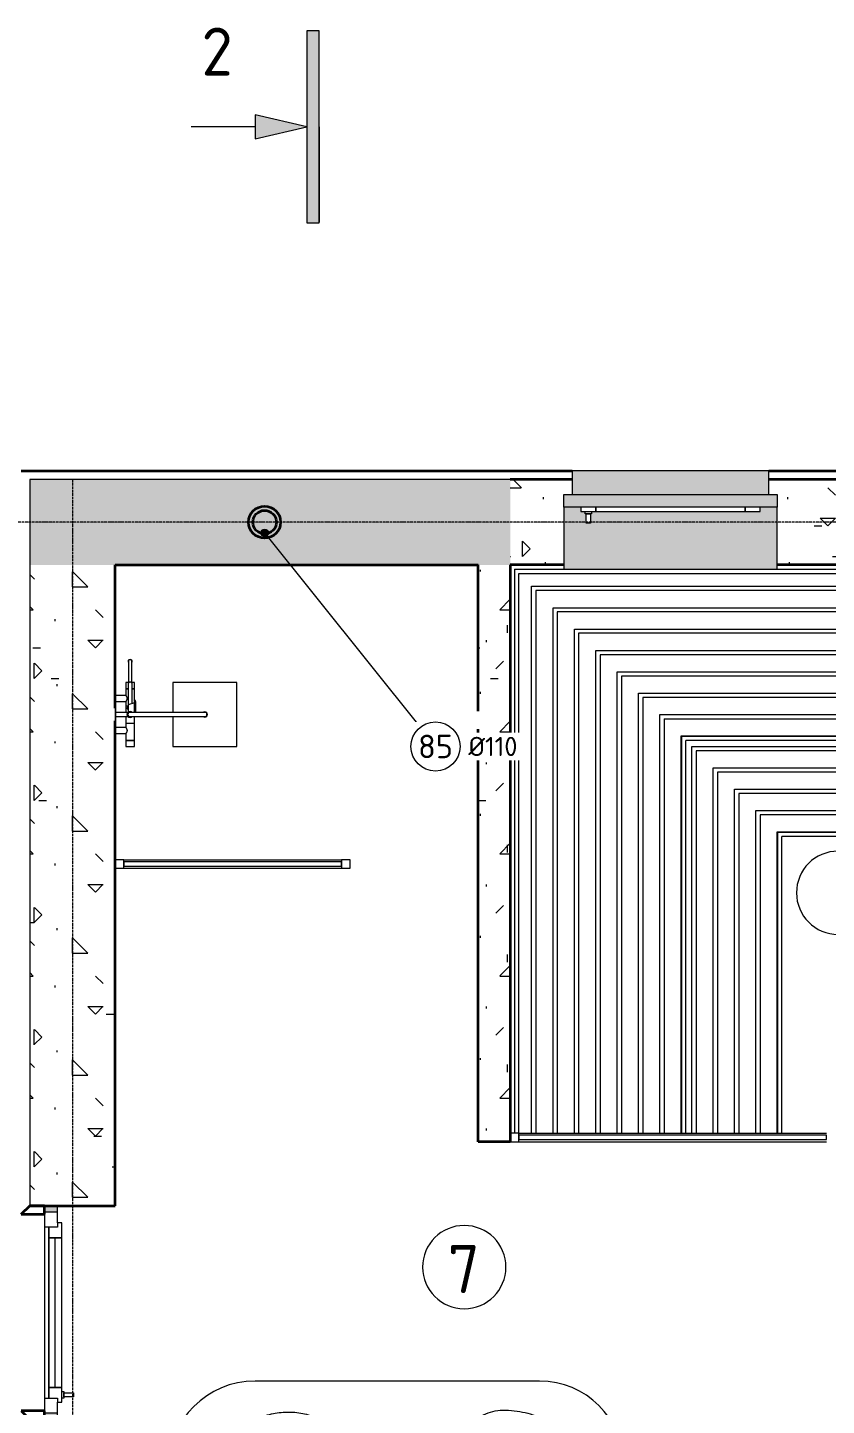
# Model space of a CAD drawing. Header units: millimetres. Extents: x -5016 to 63303, y -6019 to 98943.
# Drawn here: x -210 to 3530, y 82465 to 88916 of the extents above; entities that cross this region are included whole.
import ezdxf
from ezdxf.enums import TextEntityAlignment as Align

# ---------------------------------------------------------------- set-up
doc = ezdxf.new("R2010")
doc.units = ezdxf.units.MM
doc.linetypes.add('Осевая 12-2-2', pattern=[16, 12, -2, 0, -2])
for name, color, linetype, lineweight in [('A-AREA-IDEN', 8, 'Continuous', 13), ('A-GENM', 9, 'Continuous', 13), ('A-GLAZ', 8, 'Continuous', 13), ('A-GLAZ-CURT', 8, 'Continuous', 13), ('A-GLAZ-CWMG', 8, 'Continuous', 13), ('A-WALL', 8, 'Continuous', 13), ('A-WALL-PATT', 8, 'Continuous', 13), ('G-ANNO-SYMB', 8, 'Continuous', 13), ('P-SANR-FIXT', 9, 'Continuous', 13), ('S-GRID', 8, 'Continuous', 13), ('АР_подложка', 8, 'Continuous', 13), ('ТЗ_АР', 5, 'Continuous', 35), ('ТЗ_АР_марки', 7, 'Continuous', 18)]:
    doc.layers.add(name, color=color, linetype=linetype, lineweight=lineweight)
doc.styles.add('GOST', font='isocpeur.ttf', dxfattribs={"width": 0.9})
doc.styles.add('GOST Common', font='GOST_Common.ttf', dxfattribs={"height": 300})
pattern_1 = [(0, (0, 0), (571.5, 571.5), [71.437, -500.062]), (90, (0, 0), (-571.5, 571.5), [71.437, -500.062]), (135, (71.44, 0), (-571.501, 0), [101.028, -707.195]), (0, (71.44, 321.47), (571.5, 571.5), [71.437, -500.062]), (45, (107.16, 285.75), (0, 571.501), [50.514, -757.709]), (135, (107.16, 285.75), (-571.501, 0), [50.514, -757.709]), (0, (285.75, 464.34), (571.5, 571.5), [101.028, -470.472]), (45, (285.75, 464.34), (0, 571.501), [71.437, -736.786]), (135, (386.78, 464.34), (-571.501, 0), [71.437, -736.786]), (90, (392.9, 142.9), (-571.5, 571.5), [71.437, -500.062]), (45, (392.9, 142.88), (0, 571.501), [50.514, -757.709]), (135, (428.62, 178.6), (-571.501, 0), [50.514, -757.709]), (0, (71.44, 142.9), (571.5, 571.5), [35.719, -478.631]), (0, (500.06, 285.75), (571.5, 571.5), [35.719, -478.631]), (90, (321.47, 357.2), (-571.5, 571.5), [35.719, -478.631]), (135, (392.9, 35.7), (-571.501, 0), [50.514, -757.709]), (135, (142.88, 428.62), (-571.501, 0), [50.514, -757.709]), (45, (267.9, 187.52), (0, 571.501), [50.514, -757.709]), (90, (196.45, 71.44), (-571.5, 571.5), [8.93, -562.57]), (90, (223.24, 312.54), (-571.5, 571.5), [8.93, -562.57]), (90, (491.13, 410.77), (-571.5, 571.5), [8.93, -562.57]), (90, (500.06, 107.16), (-571.5, 571.5), [8.93, -562.57])]

# ---------------------------------------------------------------- blocks, each defined once
blk = doc.blocks.new('Прямоугольный импост - Прямоугольный импост чёрный-2615209-Планировочное решение')
at = {"layer": 'A-GLAZ-CWMG', "lineweight": 20}
for p, q in [((-40, 20), (0, 20)), ((-40, -20), (-40, 20)), ((0, 20), (0, -20)), ((0, -20), (-40, -20))]:
    blk.add_line(p, q, dxfattribs=at)
blk = doc.blocks.new('Системная панель - С остеклением-2654727-Планировочное решение')
at = {"layer": 'A-GLAZ-CURT'}
for p, q in [((510, 10), (-510, 10)), ((-510, 10), (-510, -10)), ((510, -10), (510, 10)), ((-510, -10), (510, -10))]:
    blk.add_line(p, q, dxfattribs=at)
blk = doc.blocks.new('Прямоугольный импост - Прямоугольный импост чёрный-2654726-Планировочное решение')
at = {"layer": 'A-GLAZ-CWMG'}
for p, q in [((2408.2, 9692.6), (3428.2, 9692.6)), ((2408.2, 9652.6), (3428.2, 9652.6))]:
    blk.add_line(p, q, dxfattribs=at)
blk = doc.blocks.new('Прямоугольный импост - Прямоугольный импост чёрный-2615211-Планировочное решение')
at = {"layer": 'A-GLAZ-CWMG', "lineweight": 20}
for p, q in [((0, 20), (-40, 20)), ((-40, 20), (-40, -20)), ((0, -20), (0, 20)), ((-40, -20), (0, -20))]:
    blk.add_line(p, q, dxfattribs=at)
blk = doc.blocks.new('Обобщенные модели 1 - Обобщенные модели 1-2611930-Планировочное решение')
at = {"layer": 'A-GENM'}
for p, q in [((4238.2, 11052.6), (4468.2, 11052.6)), ((4238.2, 11052.6), (4238.2, 8412.6)), ((4258.2, 11032.6), (7368.2, 11032.6)), ((4258.2, 8412.6), (4258.2, 11032.6)), ((5468.2, 11052.6), (7368.2, 11052.6)), ((4318.2, 10972.6), (7368.2, 10972.6)), ((4318.2, 8412.6), (4318.2, 10972.6)), ((7368.2, 10952.6), (4338.2, 10952.6)), ((4338.2, 10952.6), (4338.2, 8412.6)), ((4418.2, 10872.6), (7368.2, 10872.6)), ((4418.2, 8412.6), (4418.2, 10872.6)), ((7368.2, 10852.6), (4438.2, 10852.6)), ((4438.2, 10852.6), (4438.2, 8412.6)), ((4518.2, 10772.6), (7368.2, 10772.6)), ((4518.2, 8412.6), (4518.2, 10772.6)), ((7368.2, 10752.6), (4538.2, 10752.6)), ((4538.2, 10752.6), (4538.2, 8412.6)), ((4618.2, 10672.6), (7368.2, 10672.6)), ((4618.2, 8412.6), (4618.2, 10672.6)), ((7368.2, 10652.6), (4638.2, 10652.6)), ((4638.2, 10652.6), (4638.2, 8412.6)), ((4718.2, 10572.6), (7368.2, 10572.6)), ((4718.2, 8412.6), (4718.2, 10572.6)), ((7368.2, 10552.6), (4738.2, 10552.6)), ((4738.2, 10552.6), (4738.2, 8412.6)), ((4818.2, 10472.6), (7368.2, 10472.6)), ((4818.2, 8412.6), (4818.2, 10472.6)), ((7368.2, 10452.6), (4838.2, 10452.6)), ((4838.2, 10452.6), (4838.2, 8412.6)), ((4918.2, 10372.6), (7368.2, 10372.6)), ((4918.2, 8412.6), (4918.2, 10372.6)), ((4938.2, 10352.6), (7368.2, 10352.6)), ((4938.2, 10352.6), (4938.2, 8412.6)), ((5018.2, 10272.6), (7368.2, 10272.6)), ((5018.2, 8412.6), (5018.2, 10272.6)), ((5019.4, 10271.5), (7368.2, 10271.5)), ((5019.4, 10271.5), (5019.4, 8412.6)), ((7368.2, 10251.5), (5039.4, 10251.5)), ((5039.4, 8412.6), (5039.4, 10251.5)), ((5068.2, 10222.6), (7368.2, 10222.6)), ((5068.2, 8412.6), (5068.2, 10222.6)), ((7368.2, 10202.6), (5088.2, 10202.6)), ((5088.2, 10202.6), (5088.2, 8412.6)), ((5168.2, 10122.6), (7368.2, 10122.6)), ((5168.2, 8412.6), (5168.2, 10122.6)), ((7368.2, 10102.6), (5188.2, 10102.6)), ((5188.2, 10102.6), (5188.2, 8412.6)), ((5268.2, 10022.6), (7368.2, 10022.6)), ((5268.2, 8412.6), (5268.2, 10022.6)), ((7368.2, 10002.6), (5288.2, 10002.6)), ((5288.2, 10002.6), (5288.2, 8412.6)), ((5368.2, 9922.6), (7368.2, 9922.6)), ((5368.2, 8412.6), (5368.2, 9922.6)), ((7368.2, 9902.6), (5388.2, 9902.6)), ((5388.2, 9902.6), (5388.2, 8412.6)), ((5468.2, 9822.6), (7368.2, 9822.6)), ((5468.2, 8412.6), (5468.2, 9822.6)), ((5469.4, 9821.5), (7368.2, 9821.5)), ((5469.4, 9821.5), (5469.4, 8412.6)), ((7368.2, 9801.5), (5489.4, 9801.5)), ((5489.4, 8412.6), (5489.4, 9801.5)), ((4258.2, 8412.6), (4318.2, 8412.6)), ((4338.2, 8412.6), (4418.2, 8412.6)), ((4438.2, 8412.6), (4518.2, 8412.6)), ((4538.2, 8412.6), (4618.2, 8412.6)), ((4638.2, 8412.6), (4718.2, 8412.6)), ((4738.2, 8412.6), (4818.2, 8412.6)), ((4838.2, 8412.6), (4918.2, 8412.6)), ((4938.2, 8412.6), (5018.2, 8412.6)), ((5018.2, 8412.6), (5019.4, 8412.6)), ((5019.4, 8412.6), (5039.4, 8412.6)), ((5039.4, 8412.6), (5068.2, 8412.6)), ((5088.2, 8412.6), (5168.2, 8412.6)), ((5188.2, 8412.6), (5268.2, 8412.6)), ((5288.2, 8412.6), (5368.2, 8412.6)), ((5388.2, 8412.6), (5468.2, 8412.6)), ((5469.4, 8412.6), (5489.4, 8412.6))]:
    blk.add_line(p, q, dxfattribs=at)
blk = doc.blocks.new('Прямоугольный импост - Прямоугольный импост чёрный-2616538-Планировочное решение')
at = {"layer": 'A-GLAZ-CWMG', "lineweight": 20}
for p, q in [((-40, 20), (0, 20)), ((-40, -20), (-40, 20)), ((0, 20), (0, -20)), ((0, -20), (-40, -20))]:
    blk.add_line(p, q, dxfattribs=at)
blk = doc.blocks.new('Системная панель - С остеклением-2842997-Планировочное решение')
at = {"layer": 'A-GLAZ-CURT'}
for p, q in [((720, 10), (-720, 10)), ((-720, 10), (-720, -10)), ((720, -10), (720, 10)), ((-720, -10), (720, -10))]:
    blk.add_line(p, q, dxfattribs=at)
blk = doc.blocks.new('Прямоугольный импост - Прямоугольный импост чёрный-2616275-Планировочное решение')
at = {"layer": 'A-GLAZ-CWMG'}
for p, q in [((4318.2, 8412.6), (4338.2, 8412.6)), ((4418.2, 8412.6), (4438.2, 8412.6)), ((4518.2, 8412.6), (4538.2, 8412.6)), ((4618.2, 8412.6), (4638.2, 8412.6)), ((4718.2, 8412.6), (4738.2, 8412.6)), ((4818.2, 8412.6), (4838.2, 8412.6)), ((4918.2, 8412.6), (4938.2, 8412.6)), ((5068.2, 8412.6), (5088.2, 8412.6)), ((5168.2, 8412.6), (5188.2, 8412.6)), ((5268.2, 8412.6), (5288.2, 8412.6)), ((5368.2, 8412.6), (5388.2, 8412.6)), ((5468.2, 8412.6), (5469.4, 8412.6)), ((5489.4, 8412.6), (5698.2, 8412.6)), ((4258.2, 8372.6), (5698.2, 8372.6))]:
    blk.add_line(p, q, dxfattribs=at)
blk = doc.blocks.new('INT 04 Душевая система наружного монтажа - INT 04 Душевая система наружного монтажа-1924566-Планировочное решение')
at = {"layer": 'P-SANR-FIXT'}
for p, q in [((30, 0), (-30, 0)), ((-122, -50), (-150, -50)), ((-150, -50), (-150, -70)), ((-122, -50), (-122, -70)), ((-120, -52), (-122, -52)), ((-89, -50), (-120, -50)), ((-120, -50), (-120, -70)), ((-105, 0), (-105, -4)), ((-105, -4), (-45, -4)), ((-89, -4), (-89, -50)), ((-61, -50), (-61, -4)), ((-40, -50), (-61, -50)), ((-45, -4), (-45, 0)), ((-9.9, -50), (-40, -50)), ((-40, -50), (-40, -70)), ((-30, 0), (-30, -4)), ((-30, -4), (30, -4)), ((-10, -4), (-10, -60.2)), ((40, -50), (9.9, -50)), ((10, -60.2), (10, -4)), ((15, -61.2), (13.3, -66)), ((45, -61.2), (15, -61.2)), ((30, -4), (30, 0)), ((36.6, -60), (40, -60)), ((40, -60), (36.6, -60)), ((61, -50), (40, -50)), ((40, -50), (40, -60)), ((40, -58.9), (40, -60)), ((45, 0), (45, -4)), ((45, -4), (105, -4)), ((55, -90), (45, -61.2)), ((61, -4), (61, -50)), ((89, -50), (89, -4)), ((120, -50), (89, -50)), ((105, -4), (105, 0)), ((120, -50), (120, -61.6)), ((122, -52), (120, -52)), ((150, -50), (122, -50)), ((122, -50), (122, -61.6)), ((150, -61.4), (150, -50)), ((-150, -70), (-150, -90)), ((-150, -90), (-122, -90)), ((-122, -70), (-122, -90)), ((-122, -88), (-120, -88)), ((-120, -70), (-120, -90)), ((-120, -90), (-40, -90)), ((-40, -70), (-40, -90)), ((-40, -90), (-9, -90)), ((61, -96), (9.3, -96)), ((9.5, -90), (61, -90)), ((65, -90), (61, -90)), ((61, -96), (65, -96)), ((65, -90), (64.5, -90)), ((64.5, -90), (120, -90)), ((64.5, -96), (65, -96)), ((65, -96), (65, -90)), ((120, -78.4), (120, -90)), ((120, -88), (122, -88)), ((122, -78.4), (122, -90)), ((122, -90), (150, -90)), ((150, -90), (150, -78.6)), ((-10, -130), (-10, -360)), ((10, -360), (10, -130)), ((-9.9, -270), (-150, -270)), ((-150, -270), (-150, -570)), ((150, -270), (10, -270)), ((150, -570), (150, -270)), ((-150, -570), (150, -570))]:
    blk.add_line(p, q, dxfattribs=at)
at = {"layer": 'P-SANR-FIXT', "flags": 128}
for points in [[(45.3, -62), (47.3, -62), (50.9, -62), (54.8, -62), (59, -62), (63.5, -62), (68.3, -62), (73.3, -62), (78.7, -62), (84.4, -62), (90.3, -62), (96.4, -62), (102.8, -62), (109.5, -62), (116.3, -62), (123.4, -62), (130.7, -62), (138.1, -62), (145.8, -62), (147, -62)], [(250, -62), (249.8, -62), (249.3, -62), (248.4, -62), (247.2, -62), (245.6, -62), (243.7, -62), (241.4, -62), (238.8, -62), (235.9, -62), (232.7, -62), (229.1, -62), (225.2, -62), (220.9, -62), (216.4, -62), (211.6, -62), (206.5, -62), (201.1, -62), (195.5, -62), (189.5, -62), (183.3, -62), (176.9, -62), (170.3, -62), (163.4, -62), (156.3, -62), (149, -62), (147, -62)], [(245.7, -62), (246.9, -62), (247.9, -62), (248.7, -62), (249.4, -62), (249.8, -62), (250, -62), (250, -62)], [(250, -62), (250.3, -62), (250.6, -62), (251, -62.1), (251.3, -62.1), (251.6, -62.2), (251.9, -62.2), (252.2, -62.3), (252.5, -62.4), (252.8, -62.5), (253.1, -62.6), (253.4, -62.8), (253.7, -62.9), (254, -63.1), (254.2, -63.2), (254.5, -63.4), (254.8, -63.6), (255, -63.8), (255.3, -64), (255.5, -64.2), (255.7, -64.4), (256, -64.7), (256.2, -64.9), (256.4, -65.2), (256.6, -65.4), (256.7, -65.7), (256.9, -66), (257.1, -66.2), (257.2, -66.5), (257.3, -66.8), (257.5, -67.1), (257.6, -67.4), (257.7, -67.7), (257.7, -68), (257.8, -68.3), (257.9, -68.6), (257.9, -69), (258, -69.3), (258, -69.6), (258, -69.9), (258, -70.2), (258, -70.6), (258, -70.9), (257.9, -71.2), (257.9, -71.5), (257.8, -71.8), (257.7, -72.1), (257.6, -72.4), (257.5, -72.7), (257.4, -73), (257.3, -73.3), (257.1, -73.6), (257, -73.9), (256.8, -74.2), (256.7, -74.4), (256.5, -74.7), (256.3, -75), (256.1, -75.2), (255.9, -75.4), (255.6, -75.7), (255.4, -75.9), (255.2, -76.1), (254.9, -76.3), (254.7, -76.5), (254.4, -76.7), (254.1, -76.9), (253.8, -77), (253.6, -77.2), (253.3, -77.3), (253, -77.4), (252.7, -77.5), (252.4, -77.6), (252.1, -77.7), (251.8, -77.8), (251.4, -77.9), (251.1, -77.9), (250.8, -78), (250.5, -78), (250.2, -78), (250, -78)], [(-10, -70), (-10, -70), (-10, -70.2), (-10, -70.4), (-10, -70.8), (-10, -71.2), (-10, -71.7), (-10, -72.3), (-10, -73), (-10, -73.8), (-10, -74.7), (-10, -75.7), (-10, -76.8), (-10, -77.9), (-10, -79.2), (-10, -80.5), (-10, -81.9), (-10, -83.3), (-10, -84.9), (-10, -86.5), (-10, -88.2), (-10, -90), (-10, -91.8), (-10, -93.7), (-10, -95.6), (-10, -97.6), (-10, -99.6), (-10, -101.7), (-10, -103.9), (-10, -106), (-10, -108.3), (-10, -110.5), (-10, -112.8), (-10, -115.1), (-10, -117.4), (-10, -119.8), (-10, -122.2), (-10, -124.6), (-10, -127), (-10, -129.4), (-10, -130)], [(10, -130), (10, -127.6), (10, -125.2), (10, -122.8), (10, -120.4), (10, -118.1), (10, -115.7), (10, -113.4), (10, -111.1), (10, -108.9), (10, -106.6), (10, -104.4), (10, -102.3), (10, -100.2), (10, -98.1), (10, -96.1), (10, -94.2), (10, -92.3), (10, -90.4), (10, -88.7), (10, -87), (10, -85.3), (10, -83.8), (10, -82.3), (10, -80.8), (10, -79.5), (10, -78.3), (10, -77.1), (10, -76), (10, -75), (10, -74.1), (10, -73.3), (10, -72.5), (10, -71.9), (10, -71.3), (10, -70.9), (10, -70.5), (10, -70.2), (10, -70.1), (10, -70), (10, -70)], [(147, -78), (139.3, -78), (131.8, -78), (124.5, -78), (117.4, -78), (110.5, -78), (103.8, -78), (97.4, -78), (91.2, -78), (85.3, -78), (79.6, -78), (74.2, -78), (69, -78), (64.2, -78), (59.6, -78), (55.4, -78), (51.4, -78)], [(147, -78), (154.3, -78), (161.5, -78), (168.4, -78), (175.2, -78), (181.6, -78), (187.9, -78), (193.9, -78), (199.6, -78), (205.1, -78), (210.3, -78), (215.2, -78), (219.8, -78), (224.1, -78), (228.1, -78), (231.7, -78), (235.1, -78), (238.1, -78), (240.8, -78), (243.1, -78), (245.1, -78), (246.8, -78), (248.1, -78), (249.1, -78), (249.7, -78), (250, -78), (250, -78)], [(250, -78), (249.9, -78), (249.6, -78), (249.1, -78), (248.4, -78), (247.5, -78), (246.4, -78), (245.5, -78)], [(-10, -360), (-10, -362.4), (-10, -364.8), (-10, -367.2), (-10, -369.6), (-10, -371.9), (-10, -374.3), (-10, -376.6), (-10, -378.9), (-10, -381.1), (-10, -383.4), (-10, -385.6), (-10, -387.7), (-10, -389.8), (-10, -391.9), (-10, -393.9), (-10, -395.8), (-10, -397.7), (-10, -399.6), (-10, -401.3), (-10, -403), (-10, -404.7), (-10, -406.2), (-10, -407.7), (-10, -409.2), (-10, -410.5), (-10, -411.7), (-10, -412.9), (-10, -414), (-10, -415), (-10, -415.9), (-10, -416.7), (-10, -417.5), (-10, -418.1), (-10, -418.7), (-10, -419.1), (-10, -419.5), (-10, -419.8), (-10, -419.9), (-10, -420), (-10, -420)], [(10, -420), (10, -420), (10, -419.8), (10, -419.6), (10, -419.2), (10, -418.8), (10, -418.3), (10, -417.7), (10, -417), (10, -416.2), (10, -415.3), (10, -414.3), (10, -413.2), (10, -412.1), (10, -410.8), (10, -409.5), (10, -408.1), (10, -406.7), (10, -405.1), (10, -403.5), (10, -401.8), (10, -400), (10, -398.2), (10, -396.3), (10, -394.4), (10, -392.4), (10, -390.4), (10, -388.3), (10, -386.1), (10, -384), (10, -381.7), (10, -379.5), (10, -377.2), (10, -374.9), (10, -372.6), (10, -370.2), (10, -367.8), (10, -365.4), (10, -363), (10, -360.6), (10, -360)]]:
    blk.add_lwpolyline(points, dxfattribs=at)
at = {"layer": 'P-SANR-FIXT'}
for centre, radius, start, end in [((0, -70), 14, 360, 180), ((0, -70), 10, 0, 180), ((0, -70), 10, 135, 150), ((30, -70), 12, 90, 132.4754), ((30, -70), 12, 47.5246, 90), ((250, -70), 8, 270, 90), ((0, -70), 14, 180, 227.75055), ((0, -70), 10, 345, 30), ((0, -70), 14, 315, 360), ((0, -420), 12, 153.227, 270), ((0, -420), 10, 180, 360), ((0, -420), 10, 210, 225), ((0, -420), 12, 270, 28.78504), ((0, -420), 10, 315, 345)]:
    blk.add_arc(centre, radius, start, end, dxfattribs=at)
for points, knots in [([(-61, -50), (-61, -50), (-61.2, -50.1), (-61.8, -50.6), (-62.9, -51.3), (-64.3, -52.2), (-65.7, -53), (-66.9, -53.6), (-67.8, -54), (-68.5, -54.3), (-69.2, -54.6), (-70.5, -55), (-71.9, -55.4), (-73.1, -55.6), (-73.9, -55.7), (-75, -55.7), (-76.3, -55.7), (-77.5, -55.5), (-78.7, -55.3), (-79.9, -54.9), (-80.8, -54.6), (-81.5, -54.3), (-82.2, -54), (-83.1, -53.6), (-84.3, -53), (-85.7, -52.2), (-87.1, -51.3), (-88.2, -50.6), (-88.8, -50.1), (-89, -50), (-89, -50)], [0, 0, 0, 0, 0.055556, 0.111111, 0.166667, 0.222222, 0.277778, 0.305556, 0.333333, 0.347222, 0.361111, 0.388889, 0.444444, 0.458333, 0.472222, 0.5, 0.527778, 0.555556, 0.583333, 0.611111, 0.638889, 0.652778, 0.666667, 0.694444, 0.722222, 0.777778, 0.833333, 0.888889, 0.944444, 1, 1, 1, 1]), ([(-9.4, -59.6), (-9.3, -59.6), (-9.2, -59.5), (-9, -59.3), (-8.6, -59), (-8.3, -58.7), (-8, -58.5), (-7.8, -58.4), (-7.7, -58.3), (-7.7, -58.3)], [0.1111111, 0.1111111, 0.1111111, 0.1111111, 0.125, 0.1388889, 0.1666667, 0.1944444, 0.2083333, 0.2152778, 0.2222222, 0.2222222, 0.2222222, 0.2222222]), ([(-6.5, -57.6), (-6.3, -57.5), (-5.9, -57.3), (-5.5, -57.1), (-5.2, -57), (-5.1, -57)], [0.27777778, 0.27777778, 0.27777778, 0.27777778, 0.30555556, 0.31944444, 0.33333333, 0.33333333, 0.33333333, 0.33333333]), ([(-2.7, -56.3), (-2.4, -56.2), (-1.8, -56.1), (-1.2, -56.1), (-0.9, -56)], [0.41666667, 0.41666667, 0.41666667, 0.41666667, 0.44444444, 0.47265344, 0.47265344, 0.47265344, 0.47265344]), ([(5.1, -57), (5.3, -57), (5.6, -57.2), (6.1, -57.4), (6.4, -57.5), (6.4, -57.6)], [0.66666667, 0.66666667, 0.66666667, 0.66666667, 0.6875, 0.70833333, 0.72054664, 0.72054664, 0.72054664, 0.72054664]), ([(7.6, -58.3), (7.7, -58.3), (7.8, -58.3), (8.1, -58.6), (8.7, -59), (9.1, -59.4), (9.3, -59.5), (9.3, -59.6)], [0.7760417, 0.7760417, 0.7760417, 0.7760417, 0.78125, 0.7916667, 0.8333333, 0.875, 0.8854167, 0.8854167, 0.8854167, 0.8854167]), ([(24.3, -59.4), (24.4, -59.4), (24.7, -59.2), (25.4, -58.9), (26.5, -58.5), (27.9, -58.1), (29.2, -58), (29.8, -58)], [0.5017695, 0.5017695, 0.5017695, 0.5017695, 0.5138889, 0.5486111, 0.5833333, 0.6527778, 0.7222222, 0.7222222, 0.7222222, 0.7222222]), ([(31.2, -58.1), (31.4, -58.1), (31.7, -58.1), (32.1, -58.2), (32.3, -58.2)], [0.77777778, 0.77777778, 0.77777778, 0.77777778, 0.79166667, 0.81774592, 0.81774592, 0.81774592, 0.81774592]), ([(33.1, -58.4), (33.2, -58.4), (34.5, -58.8), (35.6, -59.3), (36.6, -60)], [0.8495305, 0.8495305, 0.8495305, 0.8495305, 0.8611111, 1, 1, 1, 1]), ([(89, -50), (89, -50), (88.8, -50.1), (88.2, -50.6), (87.1, -51.3), (85.7, -52.2), (84.3, -53), (83.1, -53.6), (82.2, -54), (81.5, -54.3), (80.8, -54.6), (79.5, -55), (78.1, -55.4), (76.9, -55.6), (76.1, -55.7), (75, -55.7), (73.7, -55.7), (72.5, -55.5), (71.3, -55.3), (70.1, -54.9), (69.2, -54.6), (68.5, -54.3), (67.8, -54), (66.9, -53.6), (65.7, -53), (64.3, -52.2), (62.9, -51.3), (61.8, -50.6), (61.2, -50.1), (61, -50), (61, -50)], [0, 0, 0, 0, 0.055556, 0.111111, 0.166667, 0.222222, 0.277778, 0.305556, 0.333333, 0.347222, 0.361111, 0.388889, 0.444444, 0.458333, 0.472222, 0.5, 0.527778, 0.555556, 0.583333, 0.611111, 0.638889, 0.652778, 0.666667, 0.694444, 0.722222, 0.777778, 0.833333, 0.888889, 0.944444, 1, 1, 1, 1]), ([(147, -78), (147.4, -78), (148.4, -77.7), (149.6, -76.3), (150.5, -74.1), (151, -71.4), (151, -68.6), (150.4, -65.5), (149.1, -62.7), (147.7, -62), (147, -62)], [0, 0, 0, 0, 0.111111, 0.222222, 0.333333, 0.444444, 0.555556, 0.666667, 0.833333, 1, 1, 1, 1])]:
    blk.add_open_spline(points, degree=3, knots=knots, dxfattribs=at)
for points in [[(0.9, -56), (1.2, -56.1), (1.8, -56.1), (2.4, -56.2), (2.7, -56.3)], [(22.1, -61), (22.4, -60.7), (22.7, -60.4), (23.1, -60.2)], [(36.6, -60), (36.2, -59.7), (35.8, -59.5), (35.4, -59.3)]]:
    blk.add_open_spline(points, degree=3, dxfattribs=at)
blk = doc.blocks.new('INT 20 Окно Прямоугольник 1ст - INT 20 Окно Прямоугольник 1ст 800-500h-2859707-Планировочное решение')
at = {"layer": 'A-GLAZ'}
blk.add_hatch(color=256, dxfattribs=at).paths.add_polyline_path([(500, 70), (500, 130), (-500, 130), (-500, 70), (137.5, 70)])
for p, q in [((-500, 130), (500, 130)), ((-500, 70), (-500, 130)), ((500, 130), (500, 70)), ((500, 70), (-500, 70))]:
    blk.add_line(p, q, dxfattribs=at)
blk = doc.blocks.new('INT 20 Подоконник - Подоконник внутри-2828784-Планировочное решение')
at = {"layer": 'A-GLAZ'}
blk.add_hatch(color=256, dxfattribs=at).paths.add_polyline_path([(450, -290), (450, 0), (370, 0), (370, -20), (-420, -20), (-420, -30), (-425, -30), (-425, -75), (-445, -75), (-445, -30), (-450, -30), (-450, -20), (-470, -20), (-470, 0), (-550, 0), (-550, -290), (87.5, -290)])
for p, q in [((-550, 0), (-550, -280)), ((450, -280), (450, 0)), ((-550, -280), (-550, -290)), ((-550, -290), (450, -290)), ((450, -290), (450, -280))]:
    blk.add_line(p, q, dxfattribs=at)
blk = doc.blocks.new('INT 20 Створка - 05_ Правое поворотно-откидное-2844918-Планировочное решение')
at = {"layer": 'A-GENM'}
for p, q in [((-400, -60), (-400, -50)), ((-370, -60), (-400, -60)), ((-395, -105), (-395, -60)), ((-395, -60), (-375, -60)), ((-375, -60), (-375, -105)), ((-370, -50), (-370, -60)), ((-375, -105), (-395, -105))]:
    blk.add_line(p, q, dxfattribs=at)
at = {"layer": 'A-GLAZ'}
for p, q in [((-420, -30), (-420, -50)), ((-420, -50), (-350, -50)), ((-350, -50), (-350, -30)), ((-350, -30), (-350, -50)), ((-350, -50), (350, -50)), ((350, -30), (350, -50)), ((350, -50), (350, -30)), ((350, -50), (420, -50)), ((420, -50), (420, -30))]:
    blk.add_line(p, q, dxfattribs=at)
blk = doc.blocks.new('INT 20 Подоконник - Подоконник снаружи-2855549-Планировочное решение')
at = {"layer": 'A-GLAZ'}
blk.add_hatch(color=256, dxfattribs=at).paths.add_polyline_path([(-510, 0), (410, 0), (410, 110), (-510, 110), (-510, 100)])
for p, q in [((410, 110), (-510, 110)), ((-510, 110), (-510, 100)), ((-510, 100), (-510, 0)), ((410, 100), (410, 110)), ((410, 0), (410, 100))]:
    blk.add_line(p, q, dxfattribs=at)
blk = doc.blocks.new('INT 20 Окно Прямоугольник 1ст - INT 20 Окно Прямоугольник 1ст 800-2750h-V6-Планировочное решение')
at = {"layer": 'A-GLAZ'}
h = blk.add_hatch(color=256, dxfattribs=at)
h.paths.add_polyline_path([(-500, 130), (-500, 70), (-470, 70), (-470, 130)])
h.paths.add_polyline_path([(470, 70), (500, 70), (500, 130), (470, 130)])
for p, q in [((-470, 130), (-470, 70)), ((-400, 130), (-460, 130)), ((460, 130), (400, 130)), ((470, 70), (470, 130)), ((-500, 70), (-470, 70)), ((-470, 70), (-420, 70)), ((420, 70), (470, 70)), ((470, 70), (500, 70))]:
    blk.add_line(p, q, dxfattribs=at)
blk = doc.blocks.new('INT 20 Откосы окон снаружи Прямоугольник - INT 20 Откосы окон снаружи Прямоугольник-2855585-Планировочное решение')
at = {"layer": 'A-WALL', "lineweight": 35}
for p, q in [((-476.7, 30), (-516.7, -10)), ((-476.7, -80), (-476.7, 30)), ((483.3, -10), (443.3, 30)), ((443.3, 30), (443.3, -80)), ((-516.7, -10), (-516.7, -80)), ((483.3, -80), (483.3, -10)), ((-516.7, -80), (-476.7, -80)), ((443.3, -80), (483.3, -80))]:
    blk.add_line(p, q, dxfattribs=at)
blk = doc.blocks.new('INT 20 Створка - 05_ Правое поворотно-откидное-2844986-Планировочное решение')
at = {"layer": 'A-GENM'}
for p, q in [((-400, -60), (-400, -50)), ((-370, -60), (-400, -60)), ((-395, -105), (-395, -60)), ((-395, -60), (-375, -60)), ((-375, -60), (-375, -105)), ((-370, -50), (-370, -60)), ((-375, -105), (-395, -105))]:
    blk.add_line(p, q, dxfattribs=at)
at = {"layer": 'A-GLAZ'}
for p, q in [((400, 30), (-400, 30)), ((-400, 30), (-400, 10)), ((-400, 10), (400, 10)), ((-350, 10), (-400, 10)), ((-400, 10), (-400, -30)), ((-350, -50), (-350, 10)), ((350, 10), (-350, 10)), ((-350, 10), (-350, -50)), ((400, 10), (350, 10)), ((350, 10), (350, -50)), ((350, -50), (350, 10)), ((400, 10), (400, 30)), ((400, -30), (400, 10)), ((-400, -30), (-420, -30)), ((-420, -30), (-420, -50)), ((-420, -50), (-350, -50)), ((-350, -20), (350, -20)), ((-350, -50), (350, -50)), ((350, -50), (420, -50)), ((420, -30), (400, -30)), ((420, -50), (420, -30))]:
    blk.add_line(p, q, dxfattribs=at)
blk = doc.blocks.new('Spa Broadway Family with panels - Broadway - 8S3080xx0 - 8S3080000 White-2836542-Планировочное решение')
at = {"layer": 'P-SANR-FIXT', "color": 39}
for p, q in [((1736.9, 0), (405, 0)), ((809.8, -322.6), (1326.5, -322.6)), ((0, -405), (0, -1729.5)), ((2129.5, -1734.5), (2129.5, -392.6)), ((900.5, -705.5), (723.3, -876.7)), ((947.6, -728.4), (1090.3, -687.5)), ((1422.9, -832), (1345.6, -658.4)), ((769.5, -886), (874.7, -773.1)), ((1202, -750.7), (1339.3, -1263)), ((694, -947.4), (694, -1160.7)), ((1899.3, -945.7), (1899.3, -1575.7)), ((726.5, -995.1), (726.5, -1138)), ((1349.2, -1382.4), (1439.6, -1044.9)), ((733, -1259.6), (859.3, -1395.1)), ((780.7, -1268.8), (871.7, -1359.9)), ((1002.5, -1414), (1223.4, -1414)), ((958.1, -1438), (1276.7, -1438)), ((400, -2129.5), (1734.5, -2129.5))]:
    blk.add_line(p, q, dxfattribs=at)
for centre, radius, start, end in [((405, -405), 405, 90, 180), ((1736.9, -392.6), 392.6, 360, 90), ((1115.1, -774), 90, 15, 106), ((991.7, -882.2), 160, 106, 137), ((1130.5, -962.1), 320, 345, 24), ((794, -947.4), 100, 135, 180), ((886.5, -995.1), 160, 137, 180), ((1035.9, -1010.6), 25, 0, 180), ((1035.9, -1010.6), 25, 180, 360), ((839, -1160.7), 145, 180, 223), ((911.5, -1138), 185, 180, 225), ((1223.4, -1294), 120, 270, 15), ((958.1, -1303), 135, 223, 270), ((1002.5, -1229), 185, 225, 270), ((1276.7, -1363), 75, 270, 345), ((400, -1729.5), 400, 180, 270), ((1734.5, -1734.5), 395, 270, 360)]:
    blk.add_arc(centre, radius, start, end, dxfattribs=at)
for points, knots in [([(1385.9, -1652.2), (1385.9, -1646.6), (1383.8, -1646.6), (1381.8, -1669.4), (1363.7, -1772.2), (1346.2, -1871.2), (1301.7, -1942.5), (1249.1, -1967), (1173.4, -1983.1), (1029.8, -1983.1), (864.7, -1971.6), (775, -1965.3), (735.4, -1958.3), (713.1, -1954.4), (694, -1954.4), (672.6, -1964.4), (612.2, -1978.3), (540.3, -1983.3), (467.4, -1971.8), (404.3, -1948.8), (334.9, -1911.9), (274.3, -1864.6), (224.2, -1814.5), (181.8, -1731.4), (149, -1624.1), (149, -1573.9), (149, -1494.7), (172.8, -1432.8), (172.8, -1416.5), (172.8, -1397.1), (154.2, -1279.6), (143.7, -1160), (143.7, -1032.4), (153.9, -886), (164.8, -797.4), (176.1, -717.1), (172.5, -696.8), (163.8, -663.3), (144.7, -564.9), (150.1, -512.9), (158.2, -436.3), (194, -362.8), (245.1, -289.8), (329.2, -224.1), (373.8, -186.8), (470.9, -155.2), (528.5, -145), (608.4, -145), (677.2, -163.5), (714.9, -185.2), (733.2, -216.9), (745, -261), (760.6, -299.6), (767.8, -308.2), (790.1, -322.6), (809.8, -322.6)], [0, 0, 0, 0, 0.033601, 0.17518, 0.424377, 0.740363, 1.00565, 1.245633, 1.550753, 1.973411, 2.40986, 2.733211, 2.90033, 2.989888, 3.0614, 3.175905, 3.348349, 3.575676, 3.808617, 4.048782, 4.292213, 4.539804, 4.803382, 5.105646, 5.385236, 5.649465, 5.863397, 6.040362, 6.151908, 6.321097, 6.603716, 7.004644, 7.435986, 7.833638, 8.180436, 8.389227, 8.538232, 8.708181, 8.912943, 9.164017, 9.394899, 9.665909, 9.969463, 10.247177, 10.539116, 10.778413, 11.041441, 11.270715, 11.483544, 11.64901, 11.786497, 11.921983, 12.029706, 12.11661, 12.17935, 12.17935, 12.17935, 12.17935]), ([(1326.5, -322.6), (1349.3, -316.5), (1370.9, -294.8), (1393, -234), (1413.2, -190.7), (1482.5, -150.7), (1559.8, -130), (1678.9, -146.8), (1750, -172.6), (1832.7, -222.3), (1876.1, -265.8), (1930.3, -319.9), (1963.9, -423.4), (1963.9, -619.1), (1952.2, -685.7), (1938.6, -762.7), (1938.6, -845.7), (1938.6, -880.6), (1952.5, -932.4), (1975.1, -994.5), (1999, -1045.8), (1999, -1075.2), (1999, -1718.8), (1992.9, -1788.2)], [0, 0, 0, 0, 0.13005, 0.286519, 0.496982, 0.724222, 1.030705, 1.332458, 1.652214, 1.907718, 2.164214, 2.434143, 2.850818, 3.257739, 3.631156, 3.881486, 4.095962, 4.283621, 4.452681, 4.645536, 4.811824, 5.609757, 6.421879, 6.421879, 6.421879, 6.421879]), ([(769.7, -343.2), (724.7, -298.3), (632.3, -290.2), (453.2, -397.8), (314.6, -619.6), (314.6, -736.6), (314.6, -803.6), (291.6, -948.7), (291.6, -1253.1), (319.2, -1355.8), (319.2, -1373.1), (319.2, -1398.2), (339.3, -1512.2), (506.3, -1704.4), (610.3, -1777.2), (768.1, -1802.2)], [0, 0, 0, 0, 0.399489, 1.015455, 1.657925, 2.145235, 2.507176, 3.073943, 3.683751, 4.151813, 4.314528, 4.487515, 4.920069, 5.463908, 6.055871, 6.055871, 6.055871, 6.055871]), ([(723.8, -310.4), (767.2, -444.1), (839.6, -632.7), (861.4, -692.6), (886.9, -701.9), (900.5, -705.5)], [0, 0, 0, 0, 0.4432308, 0.7627669, 0.8772748, 0.8772748, 0.8772748, 0.8772748]), ([(1405.9, -343.9), (1466.1, -301.7), (1629.6, -270), (1713.1, -300.4), (1786.3, -342.6), (1842.1, -416.7), (1869.9, -492.9), (1876.1, -563.7), (1882.1, -737.1), (1875.6, -831.2), (1875.6, -935.7), (1892.2, -971.4)], [0, 0, 0, 0, 0.359774, 0.73164, 1.022736, 1.305319, 1.573093, 1.929228, 2.299867, 2.707139, 2.967747, 2.967747, 2.967747, 2.967747]), ([(769.7, -343.2), (785.7, -366.2), (892.2, -366.2), (1288, -352.3), (1363.3, -345.8)], [0, 0, 0, 0, 0.580102, 1.212294, 1.212294, 1.212294, 1.212294]), ([(769.7, -343.2), (800, -386.5), (824.3, -441.1), (872.6, -567), (895.9, -648.1), (913, -665.3), (929.8, -677), (980.9, -668), (1241, -593.4), (1259.9, -574.5), (1270.4, -514.6), (1322.8, -402.2), (1348.5, -365.5), (1363.3, -345.8)], [0, 0, 0, 0, 0.270582, 0.575738, 0.841967, 0.983128, 1.088778, 1.463831, 1.845696, 2.237308, 2.468621, 2.719806, 2.931391, 2.931391, 2.931391, 2.931391]), ([(1899.3, -945.7), (1956, -1048.1), (1984.3, -1103.5), (1996.7, -1134.3), (1999, -1166.9)], [0, 0, 0, 0, 0.2323962, 0.3724318, 0.3724318, 0.3724318, 0.3724318]), ([(1892.2, -971.4), (1875.4, -1034), (1875.4, -1233.7), (1892.9, -1567.1), (1907, -1619.6), (1907, -1629.5), (1942, -1629.5), (1980.4, -1615.5), (1992.4, -1603.5), (2000, -1582.6)], [0, 0, 0, 0, 0.65438, 1.297297, 1.732686, 1.841205, 1.934996, 2.036518, 2.124122, 2.124122, 2.124122, 2.124122]), ([(768.1, -1802.2), (824.6, -1822.7), (956.3, -1834.3), (1126.6, -1834.3), (1270.4, -1834.3), (1336.3, -1768.4), (1349.1, -1695.6), (1380.4, -1578.9), (1380.4, -1540.6), (1410.5, -1653.1), (1448.9, -1833.6), (1549, -1906.4), (1685, -1902.9), (1857.7, -1890.8), (1936.2, -1821), (1957.8, -1719.7), (2000, -1582.6)], [0, 0, 0, 0, 0.396672, 0.884797, 1.330194, 1.670112, 1.984902, 2.239748, 2.541206, 2.912392, 3.377001, 3.862879, 4.336267, 4.789217, 5.206806, 5.59191, 5.59191, 5.59191, 5.59191]), ([(1992.9, -1788.2), (1963.4, -1869.2), (1862.1, -1954.3), (1704, -1985), (1616.7, -1969.6), (1551.2, -1952.1), (1444.5, -1902.3), (1391.6, -1865.3), (1391.6, -1716.8), (1385.9, -1652.2)], [0, 0, 0, 0, 0.415126, 0.832914, 1.180115, 1.480057, 1.753582, 2.115401, 2.419248, 2.419248, 2.419248, 2.419248])]:
    blk.add_open_spline(points, degree=3, knots=knots, dxfattribs=at)
for points in [[(1270.9, -602.1), (1300.6, -602.1), (1325.5, -577.2), (1405.9, -343.9)], [(1270.9, -602.1), (1319.4, -620.7), (1342.7, -653.3), (1345.6, -658.4)]]:
    blk.add_open_spline(points, degree=3, dxfattribs=at)
blk = doc.blocks.new('Разрез - Снизу-1538601-Планировочное решение')
at = {"layer": 'G-ANNO-SYMB', "linetype": 'Continuous'}
for points in [[(-6, 0), (6, 0), (6, -0.784), (-6, -0.784)], [(-0.743, -4), (0, -0.784), (0.743, -4)]]:
    blk.add_hatch(color=256, dxfattribs=at).paths.add_polyline_path(points)
for p, q in [((-6, 0), (-6, -0.784)), ((6, 0), (-6, 0)), ((-6, -0.784), (6, -0.784)), ((0, -0.784), (-0.743, -4)), ((0.743, -4), (0, -0.784)), ((6, -0.784), (6, 0)), ((-0.743, -4), (0.743, -4)), ((0, -4), (0, -8))]:
    blk.add_line(p, q, dxfattribs=at)
blk = doc.blocks.new('INT Марка помещения - Номер помещения _ Площадь _ Имя-568133-Планировочное решение')
at = {"layer": 'A-AREA-IDEN'}
for start, end in [(360, 180), (180, 360)]:
    blk.add_arc((0, 0), 2.6, start, end, dxfattribs=at)
blk = doc.blocks.new('АР_bath')
at = {"layer": 'A-WALL-PATT', "lineweight": 9}
h = blk.add_hatch(dxfattribs=at)
h.set_pattern_fill('FP_1', color=256, style=0, pattern_type=2)
h.set_pattern_definition(pattern_1)
h.paths.add_polyline_path([(14393, 11072.6), (17868.2, 11072.6), (17868.2, 11472.6), (12868.2, 11472.6), (12868.2, 11072.6), (14315, 11072.6)])
h.paths.add_polyline_path([(12668.2, 11072.6), (12668.2, 11472.6), (7568.2, 11472.6), (7568.2, 11072.6), (12598, 11072.6)])
h.paths.add_polyline_path([(4218.2, 11072.6), (4218.2, 11472.6), (1968.2, 11472.6), (1968.2, 11072.6), (4068.2, 11072.6)])
h = blk.add_hatch(dxfattribs=at)
h.set_pattern_fill('FP_3', color=256, style=0, pattern_type=2)
h.set_pattern_definition([(0, (0, 0), (571.5, 571.5), [71.437, -500.062]), (90, (0, 0), (-571.5, 571.5), [71.437, -500.062]), (135, (71.44, 0), (-571.501, 0), [101.028, -707.195]), (0, (71.44, 321.47), (571.5, 571.5), [71.437, -500.062]), (45, (107.16, 285.75), (0, 571.501), [50.514, -757.71]), (135, (107.16, 285.75), (-571.501, 0), [50.514, -757.71]), (0, (285.75, 464.34), (571.5, 571.5), [101.028, -470.472]), (45, (285.75, 464.34), (0, 571.501), [71.438, -736.786]), (135, (386.78, 464.34), (-571.501, 0), [71.437, -736.786]), (90, (392.9, 142.9), (-571.5, 571.5), [71.437, -500.062]), (45, (392.9, 142.88), (0, 571.501), [50.514, -757.71]), (135, (428.62, 178.6), (-571.501, 0), [50.514, -757.71]), (0, (71.44, 142.9), (571.5, 571.5), [35.72, -478.63]), (0, (500.06, 285.75), (571.5, 571.5), [35.72, -478.63]), (90, (321.47, 357.2), (-571.5, 571.5), [35.72, -478.63]), (135, (392.9, 35.7), (-571.501, 0), [50.514, -757.71]), (135, (142.88, 428.62), (-571.501, 0), [50.514, -757.71]), (45, (267.9, 187.52), (0, 571.501), [50.514, -757.71]), (90, (196.45, 71.44), (-571.5, 571.5), [8.93, -562.57]), (90, (223.24, 312.54), (-571.5, 571.5), [8.93, -562.57]), (90, (491.13, 410.77), (-571.5, 571.5), [8.93, -562.57]), (90, (500.06, 107.16), (-571.5, 571.5), [8.93, -562.57])])
h.paths.add_polyline_path([(7368.2, 11072.6), (7368.2, 11472.6), (5428.2, 11472.6), (5428.2, 11402.6), (5468.2, 11402.6), (5468.2, 11072.6), (6354.5, 11072.6)])
h.paths.add_polyline_path([(4218.2, 11072.6), (4468.2, 11072.6), (4468.2, 11402.6), (4508.2, 11402.6), (4508.2, 11472.6), (4218.2, 11472.6), (4218.2, 11342.6)])
h = blk.add_hatch(dxfattribs=at)
h.set_pattern_fill('FP_1', color=256, style=0, pattern_type=2)
h.set_pattern_definition(pattern_1)
h.paths.add_polyline_path([(1968.2, 4472.6), (2368.2, 4472.6), (2368.2, 7072.6), (1968.2, 7072.6), (1968.2, 4652.8)])
h.paths.add_polyline_path([(2368.2, 8072.6), (2368.2, 11072.6), (1968.2, 11072.6), (1968.2, 8072.6)])
h = blk.add_hatch(dxfattribs=at)
h.set_pattern_fill('FP_1', color=256, style=0, pattern_type=2)
h.set_pattern_definition(pattern_1)
h.paths.add_polyline_path([(4218.2, 8372.6), (4218.2, 11072.6), (4068.2, 11072.6), (4068.4, 10388.6), (4084.4, 10359.5), (4068.2, 10303.9), (4068.2, 8372.6)])
at = {"layer": 'A-WALL', "lineweight": 35}
for p, q in [((1928.2, 11512.6), (4508.2, 11512.6)), ((5428.2, 11512.6), (18308.2, 11512.6)), ((4508.2, 11472.6), (4218.2, 11472.6)), ((7368.2, 11472.6), (5428.2, 11472.6)), ((2368.2, 11072.6), (4068.2, 11072.6)), ((2368.2, 10402.6), (2368.2, 11072.6)), ((4068.2, 10388.7), (4068.2, 11072.6)), ((4468.2, 11072.6), (4218.2, 11072.6)), ((4218.2, 11072.6), (4218.2, 8372.6)), ((7368.2, 11072.6), (5468.2, 11072.6)), ((2368.2, 8072.6), (2368.2, 10342.6)), ((4068.2, 8372.6), (4068.2, 10303.9)), ((4218.2, 8372.6), (4068.2, 8372.6)), ((1928.2, 8032.6), (1968.2, 8072.6)), ((1968.2, 8072.6), (2368.2, 8072.6))]:
    blk.add_line(p, q, dxfattribs=at)
at = {"layer": 'A-WALL'}
for p, q in [((4218.2, 11472.6), (1968.2, 11472.6)), ((1968.2, 11472.6), (1968.2, 8072.6))]:
    blk.add_line(p, q, dxfattribs=at)
at = {"layer": 'G-ANNO-SYMB', "linetype": 'Continuous'}
blk.add_line((3324, 13123.8), (3324, 12678), dxfattribs=at)
at = {"layer": 'S-GRID', "linetype": 'Осевая 12-2-2'}
for p, q in [((2168.2, 11472.6), (2168.2, 1288.7)), ((18268.2, 11272.6), (-101.7, 11272.6))]:
    blk.add_line(p, q, dxfattribs=at)
at = {"layer": 'A-AREA-IDEN', "xscale": 74.99999999999996, "yscale": 74.99999999999996, "zscale": 74.99999999999996}
for p in [(5752.9, 9537.9), (4002.5, 7785.4)]:
    blk.add_blockref('INT Марка помещения - Номер помещения _ Площадь _ Имя-568133-Планировочное решение', p, dxfattribs=at)
at = {"layer": 'A-GENM'}
for name, p in [('INT 20 Створка - 05_ Правое поворотно-откидное-2844918-Планировочное решение', (4968.2, 11372.6)), ('Обобщенные модели 1 - Обобщенные модели 1-2611930-Планировочное решение', (0, 0))]:
    blk.add_blockref(name, p, dxfattribs=at)
at = {"layer": 'A-GENM', "rotation": 89.99999999999991}
blk.add_blockref('INT 20 Створка - 05_ Правое поворотно-откидное-2844986-Планировочное решение', (2068.2, 7572.6), dxfattribs=at)
at = {"layer": 'A-GLAZ'}
for name, p in [('INT 20 Подоконник - Подоконник снаружи-2855549-Планировочное решение', (5018.2, 11402.6)), ('INT 20 Окно Прямоугольник 1ст - INT 20 Окно Прямоугольник 1ст 800-500h-2859707-Планировочное решение', (4968.2, 11272.6)), ('INT 20 Подоконник - Подоконник внутри-2828784-Планировочное решение', (5018.2, 11342.6))]:
    blk.add_blockref(name, p, dxfattribs=at)
at = {"layer": 'A-GLAZ', "rotation": 89.99999999999991}
blk.add_blockref('INT 20 Окно Прямоугольник 1ст - INT 20 Окно Прямоугольник 1ст 800-2750h-V6-Планировочное решение', (2168.2, 7572.6), dxfattribs=at)
at = {"layer": 'A-GLAZ-CURT', "rotation": 180}
for name, p in [('Системная панель - С остеклением-2654727-Планировочное решение', (2918.2, 9672.6)), ('Системная панель - С остеклением-2842997-Планировочное решение', (4978.2, 8392.6))]:
    blk.add_blockref(name, p, dxfattribs=at)
at = {"layer": 'A-GLAZ-CWMG', "extrusion": (0, 0, -1)}
for name, p in [('Прямоугольный импост - Прямоугольный импост чёрный-2615209-Планировочное решение', (-2368.2, 9672.6)), ('Прямоугольный импост - Прямоугольный импост чёрный-2616538-Планировочное решение', (-4218.2, 8392.6))]:
    blk.add_blockref(name, p, dxfattribs=at)
at = {"layer": 'A-GLAZ-CWMG'}
for name, p in [('Прямоугольный импост - Прямоугольный импост чёрный-2654726-Планировочное решение', (0, 0)), ('Прямоугольный импост - Прямоугольный импост чёрный-2615211-Планировочное решение', (3468.2, 9672.6)), ('Прямоугольный импост - Прямоугольный импост чёрный-2616275-Планировочное решение', (0, 0))]:
    blk.add_blockref(name, p, dxfattribs=at)
at = {"layer": 'A-WALL', "rotation": 89.99999999999991}
blk.add_blockref('INT 20 Откосы окон снаружи Прямоугольник - INT 20 Откосы окон снаружи Прямоугольник-2855585-Планировочное решение', (1958.2, 7589.4), dxfattribs=at)
at = {"layer": 'G-ANNO-SYMB', "linetype": 'Continuous', "xscale": 74.99999999999996, "yscale": 74.99999999999996, "zscale": 74.99999999999996, "rotation": 269.9999999999995}
blk.add_blockref('Разрез - Снизу-1538601-Планировочное решение', (3324, 13123.8), dxfattribs=at)
at = {"layer": 'P-SANR-FIXT', "rotation": 90.0000000000025}
blk.add_blockref('INT 04 Душевая система наружного монтажа - INT 04 Душевая система наружного монтажа-1924566-Планировочное решение', (2368.2, 10372.6), dxfattribs=at)
at = {"layer": 'P-SANR-FIXT', "color": 39}
blk.add_blockref('Spa Broadway Family with panels - Broadway - 8S3080xx0 - 8S3080000 White-2836542-Планировочное решение', (2618.2, 7252.2), dxfattribs=at)
at = {"layer": 'A-AREA-IDEN', "insert": (3925.3, 7889.4), "char_height": 225, "width": 192.405, "attachment_point": 1, "style": 'GOST Common'}
blk.add_mtext('\\fGOST Common|b0|i0|c204|p34|;7', dxfattribs=at)
at = {"layer": 'G-ANNO-SYMB', "linetype": 'Continuous', "insert": (2772.4, 13588.6), "char_height": 225, "width": 192.405, "attachment_point": 1, "style": 'GOST Common', "bg_fill": 3, "box_fill_scale": 0, "bg_fill_color": 256, "bg_fill_true_color": 3254780160, "bg_fill_transparency": 256}
blk.add_mtext('\\fGOST Common|b0|i0|c204|p34|;2', dxfattribs=at)

msp = doc.modelspace()

# ---------------------------------------------------------------- block references
at = {"layer": 'АР_подложка'}
msp.add_blockref('АР_bath', (-2168, 75327), dxfattribs=at)

# ---------------------------------------------------------------- next in the draw order: hatches: boundary and pattern name
at = {"layer": 'ТЗ_АР'}
h = msp.add_hatch(color=5, dxfattribs=at)
edge = h.paths.add_edge_path()
edge.add_arc((900, 86600), 55, 0, 360)
at = {"layer": 'ТЗ_АР_марки'}
h = msp.add_hatch(color=7, dxfattribs=at)
edge = h.paths.add_edge_path()
edge.add_arc((900, 86550), 17.5, 0, 360)

# ---------------------------------------------------------------- next in the draw order: linework, layer by layer
at = {"layer": 'ТЗ_АР', "lineweight": 35}
msp.add_circle((900, 86600), 75, dxfattribs=at)
at = {"layer": 'ТЗ_АР'}
msp.add_circle((900, 86600), 55, dxfattribs=at)
at = {"layer": 'ТЗ_АР_марки', "lineweight": 13}
msp.add_lwpolyline([(900, 86550), (1628.2, 85639.8)], dxfattribs=at)
at = {"layer": 'ТЗ_АР_марки'}
msp.add_circle((900, 86550), 17.5, dxfattribs=at)

# ---------------------------------------------------------------- next in the draw order: wipeouts: each hides what was drawn before it
msp.add_wipeout([(1585, 85435), (1815, 85435), (1815, 85665), (1585, 85665)])

# ---------------------------------------------------------------- next in the draw order: linework, layer by layer
at = {"layer": 'ТЗ_АР_марки', "lineweight": 18}
msp.add_circle((1700, 85550), 115, dxfattribs=at)

# ---------------------------------------------------------------- next in the draw order: texts
at = {"layer": 'ТЗ_АР_марки', "style": 'GOST'}
msp.add_text('85', height=110, dxfattribs=at).set_placement((1700, 85550), align=Align.MIDDLE_CENTER)

# ---------------------------------------------------------------- next in the draw order: wipeouts: each hides what was drawn before it
msp.add_wipeout([(1830, 85485), (2098.2, 85485), (2098.2, 85615), (1830, 85615)])

# ---------------------------------------------------------------- next in the draw order: texts
msp.add_text('Ø110', height=90, dxfattribs=at).set_placement((1854, 85550), align=Align.MIDDLE_LEFT)

doc.saveas('drawing.dxf')
